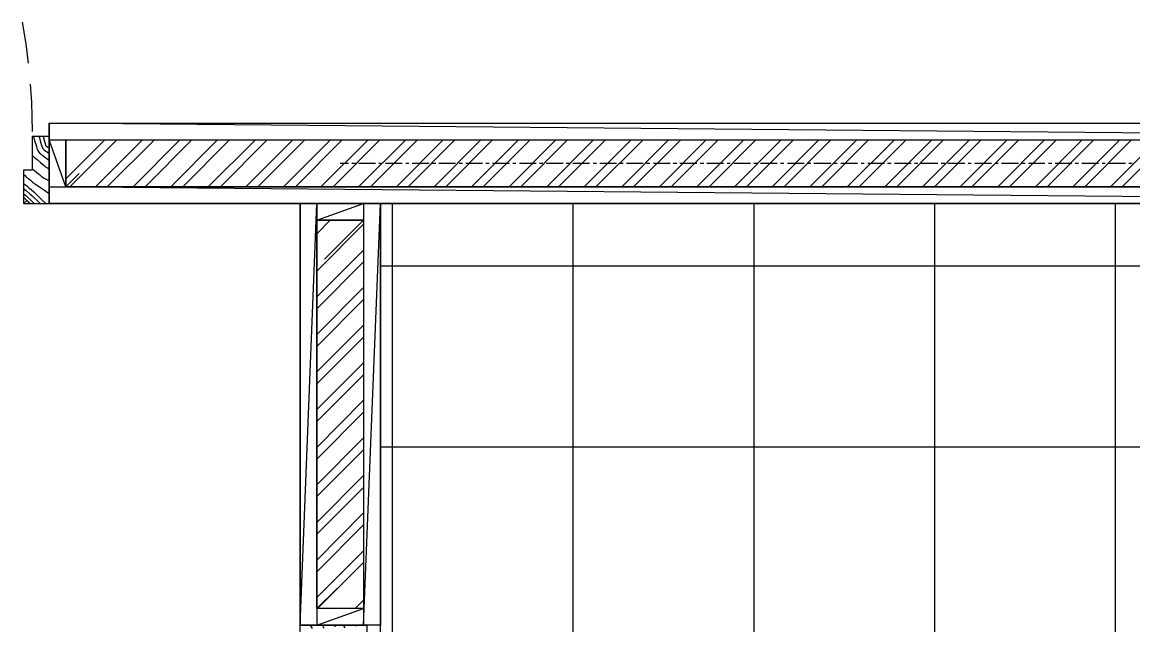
# Model space of a CAD drawing. Header units: millimetres. Extents: x 7649 to 34105, y 3983 to 25377.
# Drawn here: x 30508 to 32168, y 8375 to 9276 of the extents above; entities that cross this region are included whole.
import ezdxf

# ---------------------------------------------------------------- set-up
doc = ezdxf.new("R2010")
doc.units = ezdxf.units.MM

msp = doc.modelspace()

# ---------------------------------------------------------------- linework, layer by layer
at = {"layer": 'GEOMETRY', "color": 7}
for p, q in [((30507.86944, 9275.93889), (30513.16111, 9243.65972)), ((30513.16111, 9243.65972), (30516.86528, 9214.55556)), ((30519.51111, 9183.33472), (30521.62778, 9156.34722)), ((30521.62778, 9156.34722), (30522.68611, 9112.95556)), ((33322.50694, 9100.25556), (30548.08611, 9125.12639)), ((30548.08611, 9125.12639), (30548.08611, 9100.25556)), ((33322.50694, 9100.25556), (30548.08611, 9125.12639)), ((30548.08611, 9125.12639), (33322.50694, 9125.12639)), ((30548.08611, 9105.01806), (30522.68611, 9105.01806)), ((30522.68611, 9105.01806), (30522.68611, 9054.74722)), ((30524.80278, 9105.01806), (30526.39028, 9098.66806)), ((30526.39028, 9098.66806), (30527.97778, 9093.90556)), ((30533.26944, 9105.01806), (30534.85694, 9098.66806)), ((30534.85694, 9098.66806), (30535.91528, 9093.90556)), ((30539.09028, 9105.01806), (30541.20694, 9097.60972)), ((30541.20694, 9097.60972), (30542.26528, 9094.96389)), ((30548.08611, 9005.00556), (30548.08611, 9105.01806)), ((30572.95694, 9029.87639), (30548.08611, 9100.25556)), ((30548.08611, 9100.25556), (30548.08611, 9029.87639)), ((30572.95694, 9029.87639), (30548.08611, 9100.25556)), ((30548.08611, 9100.25556), (30572.95694, 9100.25556)), ((30548.08611, 9100.25556), (33322.50694, 9100.25556)), ((30572.95694, 9100.25556), (30572.95694, 9029.87639)), ((30572.95694, 9098.13889), (30575.07361, 9100.25556)), ((30572.95694, 9042.04722), (30631.16528, 9100.25556)), ((30578.77778, 9029.87639), (30649.15694, 9100.25556)), ((30617.40694, 9029.87639), (30687.25694, 9100.25556)), ((30634.86944, 9029.87639), (30705.24861, 9100.25556)), ((30673.49861, 9029.87639), (30743.34861, 9100.25556)), ((30691.49028, 9029.87639), (30761.34028, 9100.25556)), ((30729.59028, 9029.87639), (30799.44028, 9100.25556)), ((30747.58194, 9029.87639), (30817.43194, 9100.25556)), ((30785.68194, 9029.87639), (30856.06111, 9100.25556)), ((30803.67361, 9029.87639), (30873.52361, 9100.25556)), ((30841.77361, 9029.87639), (30912.15278, 9100.25556)), ((30859.76528, 9029.87639), (30929.61528, 9100.25556)), ((30897.86528, 9029.87639), (30968.24444, 9100.25556)), ((30915.85694, 9029.87639), (30985.70694, 9100.25556)), ((30953.95694, 9029.87639), (31024.33611, 9100.25556)), ((30971.94861, 9029.87639), (31041.79861, 9100.25556)), ((31010.04861, 9029.87639), (31080.42778, 9100.25556)), ((31028.04028, 9029.87639), (31097.89028, 9100.25556)), ((31066.66944, 9029.87639), (31136.51944, 9100.25556)), ((31084.13194, 9029.87639), (31153.98194, 9100.25556)), ((31122.76111, 9029.87639), (31192.61111, 9100.25556)), ((31140.22361, 9029.87639), (31210.07361, 9100.25556)), ((31178.85278, 9029.87639), (31248.70278, 9100.25556)), ((31196.31528, 9029.87639), (31266.16528, 9100.25556)), ((31234.94444, 9029.87639), (31304.79444, 9100.25556)), ((31252.40694, 9029.87639), (31322.25694, 9100.25556)), ((31291.03611, 9029.87639), (31360.88611, 9100.25556)), ((31308.49861, 9029.87639), (31378.87778, 9100.25556)), ((31347.12778, 9029.87639), (31416.97778, 9100.25556)), ((31364.59028, 9029.87639), (31434.96944, 9100.25556)), ((31403.21944, 9029.87639), (31473.06944, 9100.25556)), ((31420.68194, 9029.87639), (31491.06111, 9100.25556)), ((31459.31111, 9029.87639), (31529.16111, 9100.25556)), ((31476.77361, 9029.87639), (31547.15278, 9100.25556)), ((31515.40278, 9029.87639), (31585.25278, 9100.25556)), ((31533.39444, 9029.87639), (31603.24444, 9100.25556)), ((31571.49444, 9029.87639), (31641.34444, 9100.25556)), ((31589.48611, 9029.87639), (31659.33611, 9100.25556)), ((31627.58611, 9029.87639), (31697.43611, 9100.25556)), ((31645.57778, 9029.87639), (31715.42778, 9100.25556)), ((31683.67778, 9029.87639), (31754.05694, 9100.25556)), ((31701.66944, 9029.87639), (31771.51944, 9100.25556)), ((31739.76944, 9029.87639), (31810.14861, 9100.25556)), ((31757.76111, 9029.87639), (31827.61111, 9100.25556)), ((31795.86111, 9029.87639), (31866.24028, 9100.25556)), ((31813.85278, 9029.87639), (31883.70278, 9100.25556)), ((31851.95278, 9029.87639), (31922.33194, 9100.25556)), ((31869.94444, 9029.87639), (31939.79444, 9100.25556)), ((31908.57361, 9029.87639), (31978.42361, 9100.25556)), ((31926.03611, 9029.87639), (31995.88611, 9100.25556)), ((31964.66528, 9029.87639), (32034.51528, 9100.25556)), ((31982.12778, 9029.87639), (32051.97778, 9100.25556)), ((32020.75694, 9029.87639), (32090.60694, 9100.25556)), ((32038.21944, 9029.87639), (32108.06944, 9100.25556)), ((32076.84861, 9029.87639), (32146.69861, 9100.25556)), ((32094.31111, 9029.87639), (32164.16111, 9100.25556)), ((32132.94028, 9029.87639), (32202.79028, 9100.25556)), ((32150.40278, 9029.87639), (32220.78194, 9100.25556)), ((30527.97778, 9093.90556), (30529.03611, 9090.20139)), ((30529.03611, 9090.20139), (30529.56528, 9087.55556)), ((30529.56528, 9087.55556), (30531.15278, 9084.38056)), ((30531.15278, 9084.38056), (30532.74028, 9081.73472)), ((30532.74028, 9081.73472), (30534.85694, 9079.61806)), ((30534.85694, 9079.61806), (30538.03194, 9077.50139)), ((30535.91528, 9093.90556), (30537.50278, 9089.67222)), ((30537.50278, 9089.67222), (30538.56111, 9087.55556)), ((30538.56111, 9087.55556), (30540.67778, 9085.43889)), ((30540.67778, 9085.43889), (30542.79444, 9083.85139)), ((30542.26528, 9094.96389), (30542.79444, 9092.31806)), ((30542.79444, 9092.31806), (30543.32361, 9091.25972)), ((30542.79444, 9083.85139), (30543.85278, 9082.79306)), ((30543.32361, 9091.25972), (30543.85278, 9090.73056)), ((30543.85278, 9090.73056), (30544.38194, 9090.20139)), ((30543.85278, 9082.79306), (30544.91111, 9082.26389)), ((30544.38194, 9090.20139), (30545.96944, 9089.14306)), ((30544.91111, 9082.26389), (30544.91111, 9081.73472)), ((30544.91111, 9081.73472), (30545.44028, 9081.73472)), ((30545.44028, 9081.73472), (30545.44028, 9081.20556)), ((30545.44028, 9081.20556), (30546.49861, 9081.20556)), ((30545.96944, 9089.14306), (30548.08611, 9088.61389)), ((30546.49861, 9081.20556), (30548.08611, 9080.14722)), ((30522.68611, 9077.50139), (30526.39028, 9073.79722)), ((30526.39028, 9073.79722), (30530.09444, 9071.15139)), ((30530.09444, 9071.15139), (30535.38611, 9066.38889)), ((30535.38611, 9066.38889), (30540.67778, 9062.15556)), ((30538.03194, 9077.50139), (30541.73611, 9074.32639)), ((30540.67778, 9062.15556), (30543.32361, 9059.50972)), ((30541.73611, 9074.32639), (30544.38194, 9072.20972)), ((30544.38194, 9072.20972), (30548.08611, 9070.09306)), ((30982.53194, 9065.33056), (30995.23194, 9065.33056)), ((30999.99444, 9065.33056), (31005.28611, 9065.33056)), ((31010.04861, 9065.33056), (31035.44861, 9065.33056)), ((31040.21111, 9065.33056), (31044.97361, 9065.33056)), ((31050.26528, 9065.33056), (31075.13611, 9065.33056)), ((31080.42778, 9065.33056), (31085.19028, 9065.33056)), ((31089.95278, 9065.33056), (31115.35278, 9065.33056)), ((31120.11528, 9065.33056), (31125.40694, 9065.33056)), ((31130.16944, 9065.33056), (31155.04028, 9065.33056)), ((31160.33194, 9065.33056), (31165.09444, 9065.33056)), ((31170.38611, 9065.33056), (31195.25694, 9065.33056)), ((31200.01944, 9065.33056), (31205.31111, 9065.33056)), ((31210.07361, 9065.33056), (31235.47361, 9065.33056)), ((31240.23611, 9065.33056), (31244.99861, 9065.33056)), ((31250.29028, 9065.33056), (31275.16111, 9065.33056)), ((31280.45278, 9065.33056), (31285.21528, 9065.33056)), ((31289.97778, 9065.33056), (31315.37778, 9065.33056)), ((31320.14028, 9065.33056), (31325.43194, 9065.33056)), ((31330.19444, 9065.33056), (31355.06528, 9065.33056)), ((31360.35694, 9065.33056), (31365.11944, 9065.33056)), ((31370.41111, 9065.33056), (31395.28194, 9065.33056)), ((31400.04444, 9065.33056), (31405.33611, 9065.33056)), ((31410.09861, 9065.33056), (31434.96944, 9065.33056)), ((31440.26111, 9065.33056), (31445.02361, 9065.33056)), ((31450.31528, 9065.33056), (31475.18611, 9065.33056)), ((31479.94861, 9065.33056), (31485.24028, 9065.33056)), ((31490.00278, 9065.33056), (31515.40278, 9065.33056)), ((31520.16528, 9065.33056), (31525.45694, 9065.33056)), ((31530.21944, 9065.33056), (31555.09028, 9065.33056)), ((31560.38194, 9065.33056), (31565.14444, 9065.33056)), ((31570.43611, 9065.33056), (31595.30694, 9065.33056)), ((31600.06944, 9065.33056), (31605.36111, 9065.33056)), ((31610.12361, 9065.33056), (31634.99444, 9065.33056)), ((31640.28611, 9065.33056), (31645.04861, 9065.33056)), ((31650.34028, 9065.33056), (31675.21111, 9065.33056)), ((31679.97361, 9065.33056), (31685.26528, 9065.33056)), ((31690.02778, 9065.33056), (31715.42778, 9065.33056)), ((31720.19028, 9065.33056), (31724.95278, 9065.33056)), ((31730.24444, 9065.33056), (31755.11528, 9065.33056)), ((31760.40694, 9065.33056), (31765.16944, 9065.33056)), ((31770.46111, 9065.33056), (31795.33194, 9065.33056)), ((31800.09444, 9065.33056), (31805.38611, 9065.33056)), ((31810.14861, 9065.33056), (31835.01944, 9065.33056)), ((31840.31111, 9065.33056), (31845.07361, 9065.33056)), ((31850.36528, 9065.33056), (31875.23611, 9065.33056)), ((31879.99861, 9065.33056), (31885.29028, 9065.33056)), ((31890.05278, 9065.33056), (31915.45278, 9065.33056)), ((31920.21528, 9065.33056), (31924.97778, 9065.33056)), ((31930.26944, 9065.33056), (31955.14028, 9065.33056)), ((31960.43194, 9065.33056), (31965.19444, 9065.33056)), ((31969.95694, 9065.33056), (31995.35694, 9065.33056)), ((32000.11944, 9065.33056), (32005.41111, 9065.33056)), ((32010.17361, 9065.33056), (32035.04444, 9065.33056)), ((32040.33611, 9065.33056), (32045.09861, 9065.33056)), ((32050.39028, 9065.33056), (32075.26111, 9065.33056)), ((32080.02361, 9065.33056), (32085.31528, 9065.33056)), ((32090.07778, 9065.33056), (32114.94861, 9065.33056)), ((32120.24028, 9065.33056), (32125.00278, 9065.33056)), ((32130.29444, 9065.33056), (32155.16528, 9065.33056)), ((32160.45694, 9065.33056), (32165.21944, 9065.33056)), ((30522.68611, 9054.74722), (30509.98611, 9054.74722)), ((30509.98611, 9054.74722), (30509.98611, 9005.00556)), ((30509.98611, 9048.39722), (30512.10278, 9046.80972)), ((30512.10278, 9046.80972), (30513.16111, 9045.75139)), ((30513.16111, 9045.75139), (30514.21944, 9044.69306)), ((30522.68611, 9056.86389), (30525.86111, 9054.74722)), ((30525.86111, 9054.74722), (30529.56528, 9051.57222)), ((30529.56528, 9051.57222), (30533.79861, 9048.39722)), ((30533.79861, 9048.39722), (30535.38611, 9046.80972)), ((30535.38611, 9046.80972), (30536.44444, 9045.75139)), ((30536.44444, 9045.75139), (30536.97361, 9045.75139)), ((30536.97361, 9045.75139), (30536.97361, 9045.22222)), ((30543.32361, 9059.50972), (30545.44028, 9058.45139)), ((30545.44028, 9058.45139), (30548.08611, 9056.86389)), ((30572.95694, 9029.87639), (30593.06528, 9049.98472)), ((30509.98611, 9035.16806), (30514.74861, 9031.46389)), ((30514.21944, 9044.69306), (30514.74861, 9044.16389)), ((30514.74861, 9044.16389), (30515.80694, 9043.63472)), ((30514.74861, 9031.46389), (30517.92361, 9028.81806)), ((30515.80694, 9043.63472), (30517.39444, 9042.57639)), ((30517.39444, 9042.57639), (30520.04028, 9039.93056)), ((30520.04028, 9039.93056), (30523.21528, 9037.28472)), ((30523.21528, 9037.28472), (30524.80278, 9036.22639)), ((30524.80278, 9036.22639), (30525.33194, 9035.69722)), ((30525.33194, 9035.69722), (30525.86111, 9035.16806)), ((30525.86111, 9035.16806), (30527.44861, 9034.10972)), ((30527.44861, 9034.10972), (30529.56528, 9032.52222)), ((30529.56528, 9032.52222), (30533.79861, 9029.87639)), ((30533.79861, 9029.87639), (30536.44444, 9028.28889)), ((30536.97361, 9045.22222), (30537.50278, 9045.22222)), ((30537.50278, 9045.22222), (30538.03194, 9044.69306)), ((30538.03194, 9044.69306), (30539.09028, 9044.16389)), ((30539.09028, 9044.16389), (30540.67778, 9043.10556)), ((30540.67778, 9043.10556), (30543.85278, 9041.51806)), ((30543.85278, 9041.51806), (30548.08611, 9038.87222)), ((33322.50694, 9005.00556), (30548.08611, 9029.87639)), ((30548.08611, 9029.87639), (30548.08611, 9005.00556)), ((33322.50694, 9005.00556), (30548.08611, 9029.87639)), ((30548.08611, 9029.87639), (33322.50694, 9029.87639)), ((30548.08611, 9029.87639), (30572.95694, 9029.87639)), ((30509.98611, 9027.75972), (30513.69028, 9024.58472)), ((30509.98611, 9019.82222), (30513.16111, 9017.17639)), ((30509.98611, 9014.53056), (30514.21944, 9010.29722)), ((30513.16111, 9017.17639), (30516.33611, 9014.00139)), ((30513.69028, 9024.58472), (30518.98194, 9019.82222)), ((30516.33611, 9014.00139), (30520.56944, 9010.29722)), ((30517.92361, 9028.81806), (30521.09861, 9026.17222)), ((30518.98194, 9019.82222), (30522.15694, 9017.17639)), ((30521.09861, 9026.17222), (30525.33194, 9022.46806)), ((30522.15694, 9017.17639), (30525.86111, 9013.47222)), ((30525.33194, 9022.46806), (30530.09444, 9017.70556)), ((30525.86111, 9013.47222), (30530.09444, 9009.76806)), ((30530.09444, 9017.70556), (30535.91528, 9011.88472)), ((30536.44444, 9028.28889), (30539.61944, 9026.17222)), ((30539.61944, 9026.17222), (30543.32361, 9023.52639)), ((30543.32361, 9023.52639), (30548.08611, 9020.35139)), ((30509.98611, 9005.00556), (30514.21944, 9009.23889)), ((30509.98611, 9005.00556), (30548.08611, 9005.00556)), ((30514.21944, 9010.29722), (30520.04028, 9005.00556)), ((30520.56944, 9010.29722), (30525.86111, 9005.00556)), ((30530.09444, 9009.76806), (30534.85694, 9005.00556)), ((30535.91528, 9011.88472), (30543.32361, 9005.00556)), ((30548.08611, 9005.00556), (33322.50694, 9005.00556)), ((30922.73611, 9005.00556), (30922.73611, 8375.29722)), ((30922.73611, 8375.29722), (30947.60694, 9005.00556)), ((30947.60694, 9005.00556), (30922.73611, 9005.00556)), ((30922.73611, 8375.29722), (30947.60694, 9005.00556)), ((30947.60694, 9005.00556), (30947.60694, 8375.29722)), ((30947.60694, 9005.00556), (30947.60694, 8980.13472)), ((30947.60694, 8980.13472), (31017.45694, 9005.00556)), ((31017.45694, 9005.00556), (30947.60694, 9005.00556)), ((30947.60694, 8980.13472), (31017.45694, 9005.00556)), ((31017.45694, 9005.00556), (31017.45694, 8980.13472)), ((31017.45694, 9005.00556), (31017.45694, 8375.29722)), ((31017.45694, 8375.29722), (31042.85694, 9005.00556)), ((31042.85694, 9005.00556), (31017.45694, 9005.00556)), ((31017.45694, 8375.29722), (31042.85694, 9005.00556)), ((31042.85694, 9005.00556), (31042.85694, 8375.29722)), ((31060.84861, 7324.90139), (31060.84861, 9005.00556)), ((31330.72361, 7324.90139), (31330.72361, 9005.00556)), ((31600.59861, 7324.90139), (31600.59861, 9005.00556)), ((31870.47361, 7324.90139), (31870.47361, 9005.00556)), ((32140.34861, 7324.90139), (32140.34861, 9005.00556)), ((31017.45694, 8980.13472), (30947.60694, 8980.13472)), ((30947.60694, 8960.02639), (30967.71528, 8980.13472)), ((30959.24861, 8921.92639), (31017.45694, 8980.13472)), ((31015.34028, 8978.01806), (31017.45694, 8980.13472)), ((30947.60694, 8903.93472), (31017.45694, 8974.31389)), ((30947.60694, 8865.83472), (31017.45694, 8935.68472)), ((30947.60694, 8847.84306), (31017.45694, 8918.22222)), ((31042.85694, 8911.87222), (33322.50694, 8911.87222)), ((30947.60694, 8809.74306), (31017.45694, 8879.59306)), ((30947.60694, 8791.75139), (31017.45694, 8861.60139)), ((30947.60694, 8753.65139), (31017.45694, 8823.50139)), ((30947.60694, 8735.65972), (31017.45694, 8805.50972)), ((30947.60694, 8697.55972), (31017.45694, 8767.40972)), ((30947.60694, 8679.56806), (31017.45694, 8749.41806)), ((30947.60694, 8640.93889), (31017.45694, 8711.31806)), ((30947.60694, 8623.47639), (31017.45694, 8693.32639)), ((30947.60694, 8584.84722), (31017.45694, 8655.22639)), ((30947.60694, 8567.38472), (31017.45694, 8637.23472)), ((31042.85694, 8641.99722), (33322.50694, 8641.99722)), ((30947.60694, 8528.75556), (31017.45694, 8599.13472)), ((30947.60694, 8511.29306), (31017.45694, 8581.14306)), ((30947.60694, 8472.66389), (31017.45694, 8543.04306)), ((30947.60694, 8455.20139), (31017.45694, 8525.05139)), ((30947.60694, 8416.57222), (31017.45694, 8486.42222)), ((30948.66528, 8400.16806), (31017.45694, 8468.95972)), ((30947.60694, 8400.16806), (30978.29861, 8430.33056)), ((30947.60694, 8400.16806), (30947.60694, 8375.29722)), ((30947.60694, 8375.29722), (31017.45694, 8400.16806)), ((31017.45694, 8400.16806), (30947.60694, 8400.16806)), ((30947.60694, 8375.29722), (31017.45694, 8400.16806)), ((31004.75694, 8400.16806), (31017.45694, 8412.86806)), ((31017.45694, 8400.16806), (31017.45694, 8375.29722)), ((30947.60694, 8375.29722), (30922.73611, 8375.29722)), ((30922.73611, 8337.19722), (30922.73611, 8375.29722)), ((30922.73611, 8375.29722), (31022.21944, 8375.29722)), ((30941.25694, 8370.53472), (30938.08194, 8375.29722)), ((31017.45694, 8375.29722), (30947.60694, 8375.29722)), ((30958.71944, 8370.53472), (30956.07361, 8375.29722)), ((30975.65278, 8372.65139), (30974.06528, 8375.29722)), ((30989.94028, 8371.59306), (30987.82361, 8375.29722)), ((30998.40694, 8373.70972), (30997.87778, 8375.29722)), ((31006.87361, 8373.18056), (31005.81528, 8375.29722)), ((31042.85694, 8375.29722), (31017.45694, 8375.29722)), ((31022.21944, 8375.29722), (31022.21944, 8349.89722))]:
    msp.add_line(p, q, dxfattribs=at)
at = {"layer": 'RECTANGLES', "color": 7}
for p, q in [((30548.08611, 9125.12639), (33322.50694, 9125.12639)), ((30548.08611, 9005.00556), (30548.08611, 9125.12639)), ((30572.95694, 9100.25556), (33297.63611, 9100.25556)), ((30572.95694, 9029.87639), (30572.95694, 9100.25556)), ((33297.63611, 9029.87639), (30572.95694, 9029.87639)), ((33322.50694, 9005.00556), (30548.08611, 9005.00556)), ((30922.73611, 9005.00556), (31042.85694, 9005.00556)), ((30922.73611, 8375.29722), (30922.73611, 9005.00556)), ((31042.85694, 9005.00556), (31042.85694, 8375.29722)), ((31042.85694, 9005.00556), (33322.50694, 9005.00556)), ((31042.85694, 7324.90139), (31042.85694, 9005.00556)), ((30947.60694, 8980.13472), (31017.45694, 8980.13472)), ((30947.60694, 8400.16806), (30947.60694, 8980.13472)), ((31017.45694, 8980.13472), (31017.45694, 8400.16806)), ((31017.45694, 8400.16806), (30947.60694, 8400.16806)), ((31042.85694, 8375.29722), (30922.73611, 8375.29722))]:
    msp.add_line(p, q, dxfattribs=at)

doc.saveas('drawing.dxf')
